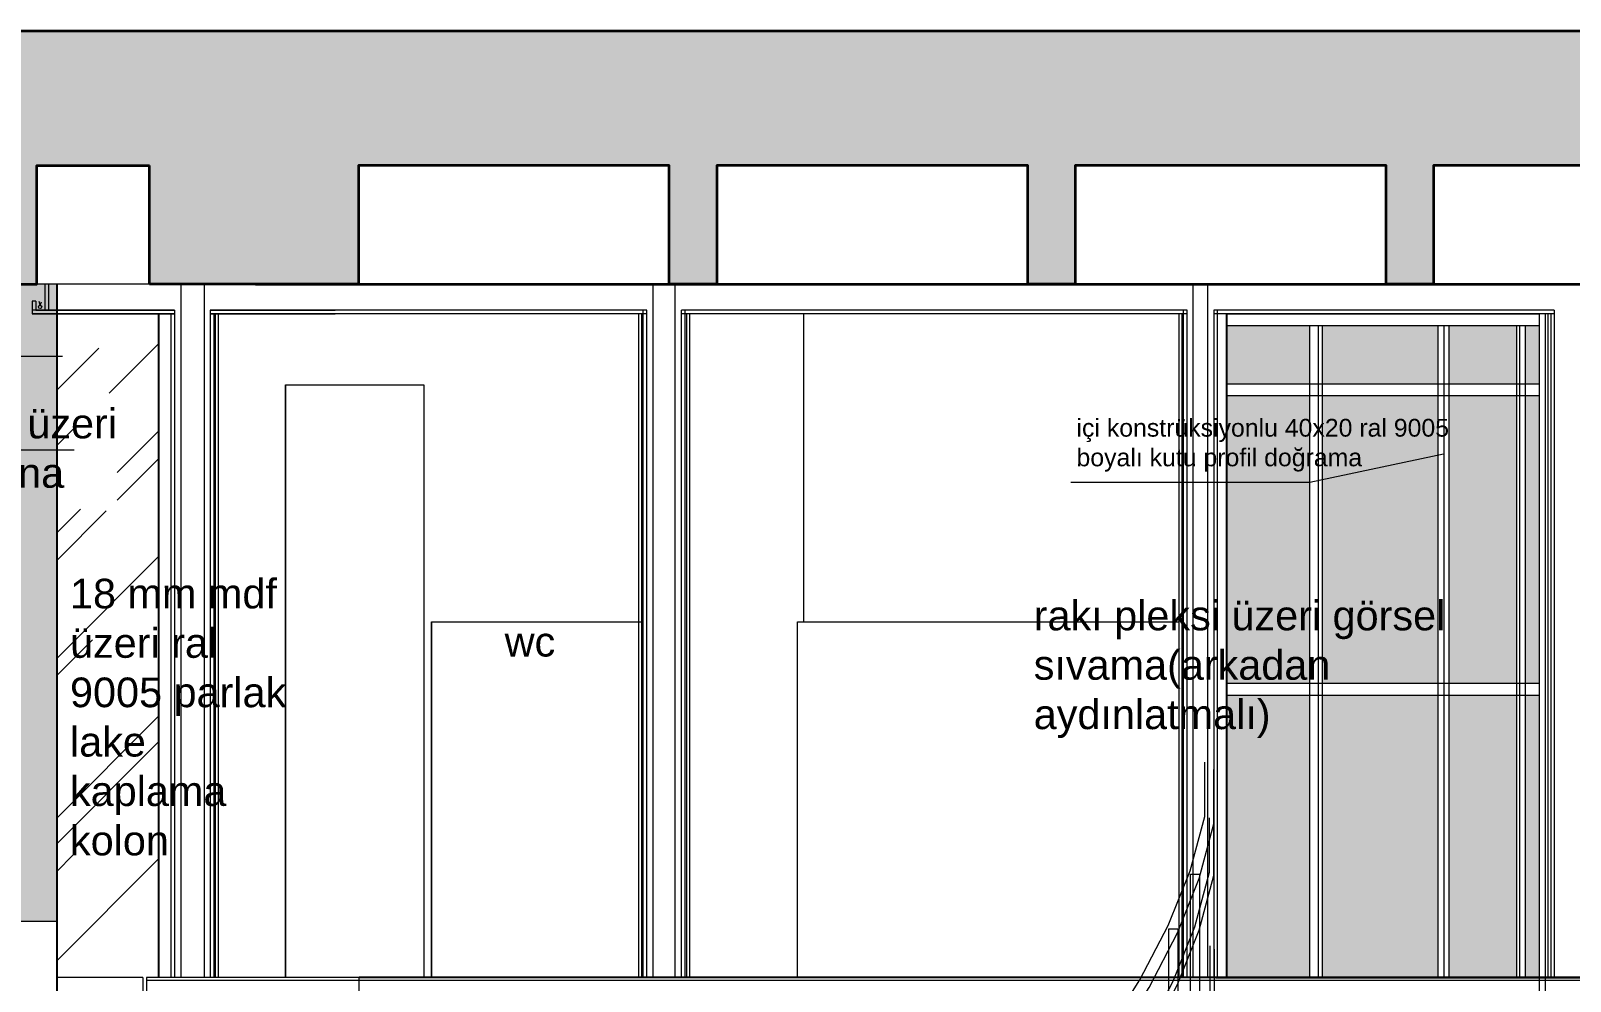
# Model space of a CAD drawing. Header units: millimetres. Extents: x 54215 to 67697, y 23496 to 56611.
# Drawn here: x 56747 to 57266, y 43089 to 43409 of the extents above; entities that cross this region are included whole.
import ezdxf

# ---------------------------------------------------------------- set-up
doc = ezdxf.new("R2010")
doc.units = ezdxf.units.MM
doc.linetypes.add('DASHED', pattern=[19.05, 12.7, -6.35])
for name, color, linetype, lineweight in [('- 0.25', 43, 'Continuous', 25), ('no3_ahsap gorunus on ince', 32, 'Continuous', 13), ('no3_cam gorunus arka', 140, 'Continuous', 13), ('no3_duvar kaplama', 8, 'Continuous', 0), ('no3_duvar mevcut', 4, 'Continuous', 35), ('no3_döşeme kaplama', 8, 'Continuous', 0), ('no3_kutu profil gorunus', 8, 'Continuous', 0), ('no3_kutuprofil kesit', 74, 'Continuous', 18), ('no3_led doseme', 50, 'FENCELINE1', 0), ('no3_tefriş arka ince', 65, 'Continuous', 13), ('no3_yazı duvar', 152, 'Continuous', 0)]:
    doc.layers.add(name, color=color, linetype=linetype, lineweight=lineweight)
doc.layers.add('no3_alçıpan kesit', color=7, linetype='Continuous', lineweight=20, true_color=0xf5003d)
doc.layers.add('no3_tefriş ön ince', color=7, linetype='Continuous', lineweight=18, true_color=0x8c1aff)
doc.styles.get("Standard").update_dxf_attribs({"font": 'arial.ttf'})
doc.linetypes.add('FENCELINE1', pattern='A,0.25,-0.1,[133,ltypeshp.shx,S=0.1,R=0,X=-0.1,Y=0],-0.1,1', length=1.45)

msp = doc.modelspace()

# ---------------------------------------------------------------- hatches: boundary and pattern name
at = {"layer": 'no3_cam gorunus arka'}
h = msp.add_hatch(dxfattribs=at)
h.set_pattern_fill('AR-RROOF', color=252, scale=2, angle=45, style=0)
h.set_pattern_definition([(45, (43807.66, 19545.5), (43.10523, 114.94728), [762, -101.6, 254, -50.8]), (45, (43837.475, 19611.235), (-83.69599, 11.85394), [152.4, -16.764, 304.8, -38.1]), (45, (43795.09, 19593.993), (162.72224, 210.856414), [406.4, -71.12, 203.2, -50.8])])
h.paths.add_polyline_path([(56790.122, 43323.956), (56787.238, 43323.956), (56786.643, 43315.156), (56755.309, 43315.156), (56755.309, 43299.657), (56755.309, 43268.093), (56755.309, 43108.925), (56755.309, 43089.956), (56784.402, 43089.956), (56785.006, 43089.956), (56785.602, 43089.956), (56789.585, 43089.956), (56789.585, 43313.956), (56790.122, 43315.156)])
h.paths.add_polyline_path([(56761.246, 43287.981), (56775.7, 43286.912), (56775.7, 43247.135), (56761.246, 43248.204)], flags=16)
h = msp.add_hatch(color=252, dxfattribs=at)
h.set_gradient(color1=(214, 214, 214), color2=(255, 255, 0), centered=1)
h.paths.add_polyline_path([(57150.52, 43309.956), (57150.52, 43290.355), (57178.355, 43290.355), (57178.355, 43309.956)])
h = msp.add_hatch(color=252, dxfattribs=at)
h.set_gradient(color1=(214, 214, 214), color2=(255, 255, 0), centered=1)
h.paths.add_polyline_path([(57221.703, 43309.956), (57182.657, 43309.956), (57182.657, 43290.355), (57221.703, 43290.355)])
h = msp.add_hatch(color=252, dxfattribs=at)
h.set_gradient(color1=(214, 214, 214), color2=(255, 255, 0), centered=1)
h.paths.add_polyline_path([(57225.456, 43309.956), (57225.456, 43290.355), (57248.271, 43290.355), (57248.271, 43309.956)])
h = msp.add_hatch(color=252, dxfattribs=at)
h.set_gradient(color1=(214, 214, 214), color2=(255, 255, 0), centered=1)
h.paths.add_polyline_path([(57251.205, 43309.956), (57251.205, 43290.355), (57255.988, 43290.355), (57255.988, 43309.956)])
h = msp.add_hatch(color=252, dxfattribs=at)
h.set_gradient(color1=(214, 214, 214), color2=(255, 255, 0), centered=1)
h.paths.add_polyline_path([(57150.52, 43286.355), (57150.52, 43189.257), (57178.355, 43189.257), (57178.355, 43286.355)])
h = msp.add_hatch(color=252, dxfattribs=at)
h.set_gradient(color1=(214, 214, 214), color2=(255, 255, 0), centered=1)
h.paths.add_polyline_path([(57182.657, 43286.355), (57182.657, 43189.257), (57221.703, 43189.257), (57221.703, 43286.355)])
h = msp.add_hatch(color=252, dxfattribs=at)
h.set_gradient(color1=(214, 214, 214), color2=(255, 255, 0), centered=1)
h.paths.add_polyline_path([(57225.456, 43286.355), (57225.456, 43189.257), (57248.271, 43189.257), (57248.271, 43286.355)])
h = msp.add_hatch(color=252, dxfattribs=at)
h.set_gradient(color1=(214, 214, 214), color2=(255, 255, 0), centered=1)
h.paths.add_polyline_path([(57251.205, 43286.355), (57251.205, 43189.257), (57255.988, 43189.257), (57255.988, 43286.355)])
h = msp.add_hatch(color=252, dxfattribs=at)
h.set_gradient(color1=(214, 214, 214), color2=(255, 255, 0), centered=1)
h.paths.add_polyline_path([(57150.52, 43185.257), (57150.52, 43089.956), (57178.355, 43089.956), (57178.355, 43185.257)])
h = msp.add_hatch(color=252, dxfattribs=at)
h.set_gradient(color1=(214, 214, 214), color2=(255, 255, 0), centered=1)
h.paths.add_polyline_path([(57182.657, 43185.257), (57182.657, 43089.956), (57221.703, 43089.956), (57221.703, 43185.257)])
h = msp.add_hatch(color=252, dxfattribs=at)
h.set_gradient(color1=(214, 214, 214), color2=(255, 255, 0), centered=1)
h.paths.add_polyline_path([(57225.456, 43185.257), (57225.456, 43089.956), (57248.271, 43089.956), (57248.271, 43185.257)])
h = msp.add_hatch(color=252, dxfattribs=at)
h.set_gradient(color1=(214, 214, 214), color2=(255, 255, 0), centered=1)
h.paths.add_polyline_path([(57255.988, 43185.257), (57251.205, 43185.257), (57251.205, 43089.956), (57255.988, 43089.956)])
at = {"layer": 'no3_duvar kaplama'}
h = msp.add_hatch(dxfattribs=at)
h.set_pattern_fill('JIS_STN_2.5', color=256, scale=3)
h.set_pattern_definition([(45, (43807.661, 19545.4995), (-5.3033009, 5.3033009), []), (45, (43812.956, 19545.4995), (-5.3033009, 5.3033009), [3.6, -1.5])])
h.paths.add_polyline_path([(56962.143, 43363.956), (56962.143, 43323.956), (56978.143, 43323.956), (56978.143, 43363.956), (57083.143, 43363.956), (57083.143, 43323.956), (57099.143, 43323.956), (57099.143, 43363.956), (57204.143, 43363.956), (57204.143, 43323.956), (57220.143, 43323.956), (57220.143, 43363.956), (57325.143, 43363.956), (57325.143, 43323.956), (57409.143, 43323.956), (57409.143, 43363.956), (57545.809, 43363.956), (57545.809, 43323.956), (57592.309, 43323.956), (57592.309, 42768.956), (57578.309, 42768.956), (56093.309, 42768.956), (56093.309, 42772.956), (56093.309, 42777.456), (55471.809, 42777.456), (55471.809, 42759.956), (55441.809, 42759.956), (55441.809, 42742.456), (55411.809, 42742.456), (55411.809, 42737.456), (55313.583, 42737.456), (55313.583, 42727.456), (57631.659, 42727.456), (57631.659, 43409.456), (55583.309, 43409.456), (55583.309, 43309.456), (56083.309, 43309.456), (56083.309, 43323.956), (56093.309, 43323.956), (56143.643, 43323.956), (56143.643, 43363.956), (56248.643, 43363.956), (56248.643, 43323.956), (56264.643, 43323.956), (56264.643, 43363.956), (56369.643, 43363.956), (56369.643, 43323.956), (56385.643, 43323.956), (56385.643, 43363.956), (56490.643, 43363.956), (56490.643, 43326.338), (56506.643, 43326.338), (56506.643, 43363.956), (56611.643, 43363.956), (56611.643, 43323.956), (56627.643, 43323.956), (56627.643, 43363.956), (56732.643, 43363.956), (56732.643, 43323.956), (56740.643, 43323.956), (56748.643, 43323.956), (56748.643, 43363.956), (56786.643, 43363.956), (56786.643, 43323.956), (56857.143, 43323.956), (56857.143, 43363.956)])
h.paths.add_polyline_path([(55219.701, 42730.389), (55357.699, 42730.389), (55357.699, 42768.808), (55219.701, 42768.808)], flags=9)
h = msp.add_hatch(dxfattribs=at)
h.set_pattern_fill('AR-SAND', color=256, scale=0.25, style=0)
h.set_pattern_definition([(37.5, (43807.661, 19545.499), (-0.400008, 12.235331), [0, -9.652, 0, -10.795, 0, -10.31875]), (7.5, (43807.66, 19545.5), (11.238082, 17.920628), [0, -5.207, 0, -8.6995, 0, -3.33375]), (327.5, (43799.85, 19545.499), (19.7748093, 0.0359296), [0, -3.175, 0, -11.43, 0, -14.9225]), (317.5, (43799.85, 19545.5), (19.088911, 5.573233), [0, -1.5875, 0, -7.493, 0, -8.5725])])
h.paths.add_polyline_path([(56147.109, 43323.956), (56147.109, 43242.38), (56147.109, 43241.88), (56169.109, 43241.88), (56169.109, 43137.551), (56169.109, 43116.988), (56169.109, 43108.925), (56179.665, 43108.925), (56179.665, 43258.332, -0.7469071), (56311.049, 43258.332), (56311.049, 43108.925), (56325.007, 43108.925), (56325.007, 43116.988), (56325.007, 43137.551), (56325.007, 43241.88), (56347.007, 43241.88), (56347.007, 43137.551), (56347.007, 43116.988), (56347.007, 43108.925), (56360.965, 43108.925), (56360.965, 43258.332, -0.7469071), (56492.35, 43258.332), (56492.35, 43108.925), (56506.308, 43108.925), (56506.308, 43116.988), (56506.308, 43137.551), (56506.308, 43241.88), (56528.308, 43241.88), (56528.308, 43137.551), (56528.308, 43116.988), (56528.308, 43108.925), (56543.119, 43108.925), (56543.119, 43258.332, -0.7469071), (56674.503, 43258.332), (56674.503, 43108.925), (56688.461, 43108.925), (56688.461, 43116.988), (56688.461, 43137.551), (56688.461, 43241.88), (56710.461, 43241.88), (56710.461, 43137.551), (56710.461, 43116.988), (56710.461, 43108.925), (56755.309, 43108.925), (56755.309, 43323.956)])

# ---------------------------------------------------------------- linework, layer by layer
at = {"layer": '- 0.25'}
msp.add_line((56755.309, 43323.956), (56755.309, 42768.956), dxfattribs=at)
msp.add_line((57146.688, 43089.956), (57271.688, 43089.956))
msp.add_lwpolyline([(56857.43, 43042.956), (57271.688, 43042.956), (57271.688, 43089.956), (56857.43, 43089.956)])
at = {"layer": 'no3_ahsap gorunus on ince'}
for p, q in [((56832.504, 43289.956), (56832.504, 43089.956)), ((56832.504, 43089.956), (56832.504, 43289.956)), ((56832.504, 43289.956), (56879.311, 43289.956)), ((56879.311, 43289.956), (56879.311, 43089.956)), ((56147.109, 43108.925), (56755.309, 43108.925))]:
    msp.add_line(p, q, dxfattribs=at)
at = {"layer": 'no3_alçıpan kesit'}
for p, q in [((56751.414, 43315.156), (56751.414, 43323.956)), ((56752.614, 43315.156), (56752.614, 43323.956)), ((56748.219, 43318.156), (56747.019, 43318.156)), ((56795.064, 43315.156), (56747.019, 43315.156)), ((56795.064, 43313.956), (56747.019, 43313.956)), ((56793.797, 43313.956), (56793.797, 43089.956)), ((56795.064, 43315.156), (56795.064, 43089.956)), ((56954.506, 43315.156), (56807.125, 43315.156)), ((56807.125, 43315.156), (56807.125, 43089.956)), ((56954.506, 43313.956), (56807.125, 43313.956)), ((56808.325, 43313.956), (56808.325, 43089.956)), ((56953.306, 43089.956), (56953.306, 43315.156)), ((56954.506, 43089.956), (56954.506, 43315.156)), ((56966.255, 43089.956), (56966.255, 43315.156)), ((57136.968, 43315.156), (56966.255, 43315.156)), ((57136.968, 43313.956), (56966.255, 43313.956)), ((56967.529, 43089.956), (56967.529, 43315.156)), ((57135.768, 43089.956), (57135.768, 43315.156)), ((57136.968, 43089.956), (57136.968, 43315.156)), ((57260.959, 43315.156), (57145.969, 43315.156)), ((57145.969, 43315.156), (57145.969, 43089.956)), ((57260.959, 43313.956), (57145.969, 43313.956)), ((57147.169, 43315.156), (57147.169, 43089.956)), ((57259.759, 43313.956), (57259.759, 43089.956)), ((57260.959, 43315.156), (57260.959, 43089.956))]:
    msp.add_line(p, q, dxfattribs=at)
for points in [[(56747.019, 43318.156), (56747.019, 43313.956), (56795.064, 43313.956)], [(56748.219, 43318.156), (56748.219, 43315.156), (56795.064, 43315.156)], [(56807.125, 43315.156), (56849.264, 43315.156)], [(56807.125, 43313.956), (56849.264, 43313.956)], [(56784.402, 43089.956), (56784.402, 43042.956), (56835.802, 43042.956)], [(56785.602, 43089.956), (56785.602, 43044.156), (56835.802, 43044.156)]]:
    msp.add_lwpolyline(points, dxfattribs=at)
at = {"layer": 'no3_duvar kaplama'}
for p, q in [((56808.825, 43313.956), (56808.825, 43089.956)), ((56809.825, 43313.956), (56809.825, 43089.956)), ((56951.714, 43313.956), (56951.714, 43089.956)), ((56952.775, 43313.956), (56952.775, 43089.956)), ((56968.06, 43089.956), (56968.06, 43313.956)), ((56969.121, 43089.956), (56969.121, 43313.956)), ((57134.268, 43089.956), (57134.268, 43313.956)), ((57135.268, 43089.956), (57135.268, 43313.956)), ((57258.731, 43313.956), (57258.748, 43089.956))]:
    msp.add_line(p, q, dxfattribs=at)
at = {"layer": 'no3_duvar mevcut'}
for p, q in [((55583.309, 43409.456), (57631.659, 43409.456)), ((56786.643, 43323.956), (56786.643, 43363.956)), ((56857.143, 43323.956), (56786.643, 43323.956)), ((56822.373, 43323.98), (57302.164, 43323.98))]:
    msp.add_line(p, q, dxfattribs=at)
for points in [[(56732.643, 43323.956), (56748.643, 43323.956), (56748.643, 43363.956), (56786.643, 43363.956)], [(57592.309, 43323.956), (57545.809, 43323.956), (57545.809, 43363.956), (57409.143, 43363.956), (57409.143, 43323.956), (57325.143, 43323.956), (57325.143, 43363.956), (57220.143, 43363.956), (57220.143, 43323.956), (57204.143, 43323.956), (57204.143, 43363.956), (57099.143, 43363.956), (57099.143, 43323.956), (57083.143, 43323.956), (57083.143, 43363.956), (56978.143, 43363.956), (56978.143, 43323.956), (56962.143, 43323.956), (56962.143, 43363.956), (56857.143, 43363.956), (56857.143, 43323.956), (56849.143, 43323.956)]]:
    msp.add_lwpolyline(points, dxfattribs=at)
at = {"layer": 'no3_döşeme kaplama'}
for p, q in [((57592.309, 43089.956), (56785.602, 43089.956)), ((57592.309, 43088.956), (56785.602, 43088.956))]:
    msp.add_line(p, q, dxfattribs=at)
at = {"layer": 'no3_kutu profil gorunus'}
for p, q in [((56797.18, 43323.956), (56797.18, 43089.956)), ((56805.125, 43323.956), (56805.125, 43089.956)), ((56956.702, 43089.956), (56956.702, 43323.98)), ((56964.132, 43089.956), (56964.132, 43323.98)), ((57138.968, 43089.956), (57138.968, 43323.98)), ((57143.969, 43089.956), (57143.969, 43323.98))]:
    msp.add_line(p, q, dxfattribs=at)
for points in [[(56943.237, 42881.378), (56962.45, 42905.317), (56978.448, 42923.7), (56995.361, 42942.082), (57012.839, 42960.464), (57030.517, 42978.847), (57048.195, 42997.229), (57065.034, 43015.611), (57081.153, 43033.994), (57096.064, 43052.376), (57109.457, 43070.759), (57121.056, 43089.141), (57130.622, 43107.523), (57137.955, 43125.906), (57142.906, 43144.288), (57142.906, 43162.67)], [(56946.343, 42878.855), (56965.556, 42902.795), (56981.554, 42921.177), (56998.467, 42939.559), (57015.945, 42957.942), (57033.623, 42976.324), (57051.301, 42994.706), (57068.14, 43013.089), (57084.259, 43031.471), (57099.17, 43049.853), (57112.563, 43068.236), (57124.162, 43086.618), (57133.728, 43105), (57141.061, 43123.383), (57146.012, 43141.765), (57146.012, 43160.148)], [(56944.852, 42862.568), (56964.065, 42886.508), (56980.063, 42904.89), (56996.976, 42923.272), (57014.453, 42941.655), (57032.132, 42960.037), (57049.81, 42978.419), (57066.649, 42996.802), (57082.768, 43015.184), (57097.678, 43033.566), (57111.072, 43051.949), (57122.671, 43070.331), (57132.236, 43088.714), (57139.57, 43107.096), (57144.521, 43125.478), (57144.521, 43143.861)], [(56946.343, 42861.433), (56965.556, 42885.372), (56981.554, 42903.754), (56998.467, 42922.137), (57015.945, 42940.519), (57033.623, 42958.901), (57051.301, 42977.284), (57068.14, 42995.666), (57084.259, 43014.048), (57099.17, 43032.431), (57112.563, 43050.813), (57124.162, 43069.195), (57133.728, 43087.578), (57141.061, 43105.96), (57146.012, 43124.342), (57146.012, 43142.725)], [(56945.09, 42819.399), (56964.303, 42843.338), (56980.301, 42861.72), (56997.214, 42880.103), (57014.692, 42898.485), (57032.37, 42916.867), (57050.048, 42935.25), (57066.887, 42953.632), (57083.007, 42972.014), (57097.917, 42990.397), (57111.31, 43008.779), (57122.909, 43027.161), (57132.475, 43045.544), (57139.809, 43063.926), (57144.759, 43082.309), (57144.759, 43100.691)], [(56946.582, 42818.263), (56965.794, 42842.202), (56981.793, 42860.584), (56998.706, 42878.967), (57016.183, 42897.349), (57033.862, 42915.732), (57051.54, 42934.114), (57068.379, 42952.496), (57084.498, 42970.879), (57099.408, 42989.261), (57112.802, 43007.643), (57124.401, 43026.026), (57133.966, 43044.408), (57141.3, 43062.79), (57146.25, 43081.173), (57146.25, 43099.555)]]:
    msp.add_lwpolyline(points, dxfattribs=at)
msp.add_lwpolyline([(57133.802, 43016.427), (57130.802, 43016.427), (57130.802, 43106.427), (57133.802, 43106.427)], close=True, dxfattribs=at)
at = {"layer": 'no3_kutuprofil kesit'}
for p, q in [((56789.585, 43313.956), (56789.585, 43089.956)), ((56789.785, 43313.956), (56789.785, 43089.956)), ((57150.32, 43089.956), (57150.32, 43313.956)), ((57150.52, 43313.956), (57255.988, 43313.956)), ((57150.52, 43089.956), (57150.52, 43313.956)), ((57255.988, 43089.956), (57255.988, 43313.956)), ((57257.988, 43042.956), (57257.988, 43313.956)), ((57150.52, 43309.956), (57255.988, 43309.956)), ((57178.355, 43089.956), (57178.355, 43309.956)), ((57181.309, 43089.956), (57181.309, 43309.956)), ((57182.657, 43089.956), (57182.657, 43309.956)), ((57221.703, 43089.956), (57221.703, 43309.956)), ((57223.732, 43089.956), (57223.732, 43309.956)), ((57225.456, 43089.956), (57225.456, 43309.956)), ((57248.271, 43089.956), (57248.271, 43309.956)), ((57249.269, 43089.956), (57249.269, 43309.956)), ((57251.205, 43089.956), (57251.205, 43309.956)), ((57150.52, 43290.355), (57255.988, 43290.355)), ((57150.52, 43286.355), (57255.988, 43286.355)), ((57150.52, 43189.257), (57255.988, 43189.257)), ((57150.52, 43185.257), (57255.988, 43185.257)), ((57255.988, 42797.86), (57255.988, 43089.956)), ((57257.988, 42777.456), (57257.988, 43089.956))]:
    msp.add_line(p, q, dxfattribs=at)
msp.add_lwpolyline([(57141.135, 43034.809), (57138.135, 43034.809), (57138.135, 43124.809), (57141.135, 43124.809)], close=True, dxfattribs=at)
at = {"layer": 'no3_led doseme'}
for q in [(56749.406, 43318.058), (56750.216, 43317.978)]:
    msp.add_line((56749.689, 43316.83), q, dxfattribs=at)
msp.add_circle((56749.689, 43316.264), 0.567, dxfattribs=at)
at = {"layer": 'no3_tefriş arka ince'}
for p, q in [((56786.643, 43323.956), (56748.643, 43323.956)), ((56962.143, 43323.956), (56857.143, 43323.956)), ((57083.143, 43323.956), (56978.143, 43323.956)), ((57204.143, 43323.956), (57099.143, 43323.956)), ((57325.143, 43323.956), (57220.143, 43323.956)), ((57007.538, 43209.956), (57007.538, 43313.956)), ((56881.888, 43209.956), (56881.888, 43089.956)), ((56881.888, 43089.956), (56881.888, 43209.956)), ((56881.888, 43209.956), (56952.775, 43209.956)), ((57005.389, 43089.956), (57005.389, 43209.956)), ((57005.389, 43209.956), (57134.268, 43209.956)), ((56784.402, 43089.956), (56755.309, 43089.956))]:
    msp.add_line(p, q, dxfattribs=at)
at = {"layer": 'no3_tefriş arka ince', "linetype": 'DASHED'}
for p, q in [((57146.688, 43071.574), (57146.688, 43089.956)), ((57257.988, 43071.574), (57257.988, 43089.956))]:
    msp.add_line(p, q, dxfattribs=at)
at = {"layer": 'no3_tefriş ön ince'}
msp.add_line((56857.43, 42777.456), (56857.43, 43089.956), dxfattribs=at)
at = {"layer": 'no3_yazı duvar'}
for points in [[(56639.983, 43276.498), (56661.634, 43299.657), (56757.219, 43299.657)], [(56650.321, 43268.093), (56761.246, 43268.093)], [(57097.761, 43257.145), (57097.761, 43257.145), (57178.355, 43257.145), (57223.585, 43266.674)]]:
    msp.add_lwpolyline(points, dxfattribs=at)

# ---------------------------------------------------------------- texts
at = {"layer": 'no3_yazı duvar', "attachment_point": 1}
for s, insert, char_height, width in [('18mm mdf üzeri eskitme ayna ', (56675.526, 43281.912), 10, 108.02303), ('içi konstrüksiyonlu 40x20 ral 9005 boyalı kutu profil doğrama', (57099.624, 43278.49), 6, 143.81258), ('18 mm mdf üzeri ral 9005 parlak lake kaplama kolon', (56759.791, 43224.524), 10, 74.10573), ('rakı pleksi üzeri görsel sıvama(arkadan aydınlatmalı)', (57085.184, 43217.125), 10, 163.48412), ('wc ', (56906.557, 43208.281), 10, 163.48412)]:
    msp.add_mtext(s, dxfattribs=dict(at, insert=insert, char_height=char_height, width=width))

doc.saveas('drawing.dxf')
